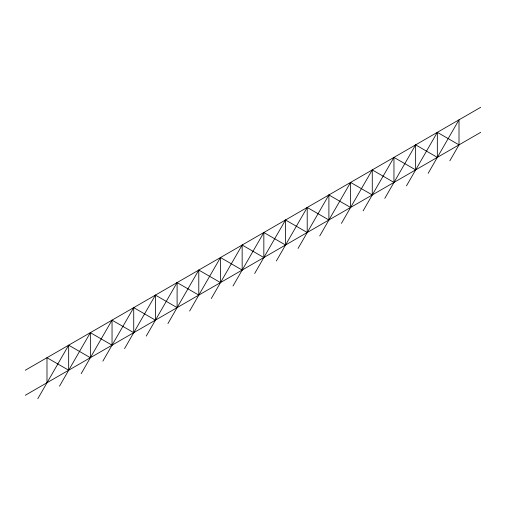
<?xml version="1.0" encoding="UTF-8"?>
<svg xmlns="http://www.w3.org/2000/svg" width="506" height="506" viewBox="0 0 506 506"><rect width="100%" height="100%" fill="white"/><g stroke="black" fill="none" stroke-linecap="round" stroke-linejoin="round"><path stroke-width="0.76" d="M37.817 398.696L68.671 345.187L90.359 357.704L81.188 373.656M59.499 386.179L90.359 332.663L112.041 345.187L102.87 361.139M124.558 348.615L155.412 295.106L177.1 307.623L167.929 323.574M146.247 336.098L177.1 282.582L198.788 295.106L189.617 311.057M211.299 298.534L242.159 245.024L263.841 257.541L254.67 273.499M232.988 286.016L263.841 232.501L285.529 245.024L276.358 260.976M298.047 248.459L328.9 194.943L350.588 207.466L341.417 223.418M319.729 235.935L350.588 182.426L372.271 194.943L363.099 210.894M384.788 198.377L415.641 144.861L437.329 157.385L428.158 173.337M406.47 185.854L437.329 132.344L459.012 144.861L449.847 160.813M155.412 295.106L155.412 320.146L133.729 307.623L133.729 332.663L112.041 320.146L90.359 357.704L90.359 332.663M133.729 307.623L112.041 345.187L112.041 320.146M242.159 245.024L242.159 270.065L220.471 257.541L220.471 282.582L198.788 270.065L177.1 307.623L177.1 282.582M220.471 257.541L198.788 295.106L198.788 270.065M328.9 194.943L328.9 219.983L307.212 207.466L307.212 232.507L285.529 219.983L263.841 257.541L263.841 232.501M307.212 207.466L285.529 245.024L285.529 219.983M415.641 144.861L415.641 169.902L393.959 157.385L393.959 182.426L372.271 169.902L350.588 207.466L350.588 182.426M393.959 157.385L372.271 194.943L372.271 169.902M25.3 370.228L480.7 107.304M25.3 395.268L480.7 132.344M459.012 144.861L459.012 119.821L437.329 157.385L437.329 132.344M68.671 345.187L68.671 370.228L46.988 357.704L46.988 382.745"/></g></svg>
